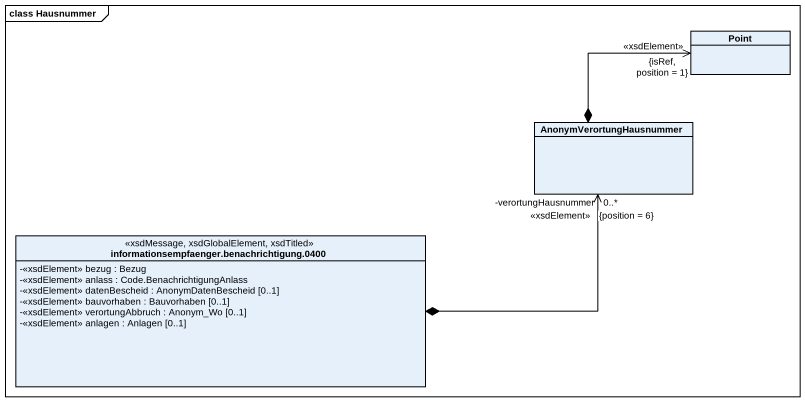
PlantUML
@startuml
mainframe class Hausnummer
hide circle
hide empty members
skinparam classAttributeIconSize 0
class Point
class AnonymVerortungHausnummer
class "informationsempfaenger.benachrichtigung.0400" as informationsempfaenger <<xsdMessage, xsdGlobalElement, xsdTitled>> {
  -<<xsdElement>> bezug : Bezug
  -<<xsdElement>> anlass : Code.BenachrichtigungAnlass
  -<<xsdElement>> datenBescheid : AnonymDatenBescheid [0..1]
  -<<xsdElement>> bauvorhaben : Bauvorhaben [0..1]
  -<<xsdElement>> verortungAbbruch : Anonym_Wo [0..1]
  -<<xsdElement>> anlagen : Anlagen [0..1]
}
AnonymVerortungHausnummer *-up-> "<<xsdElement>>\n{isRef, position = 1}" Point
informationsempfaenger *-right-> "-verortungHausnummer\n<<xsdElement>>\n0..*\n{position = 6}" AnonymVerortungHausnummer
@enduml
